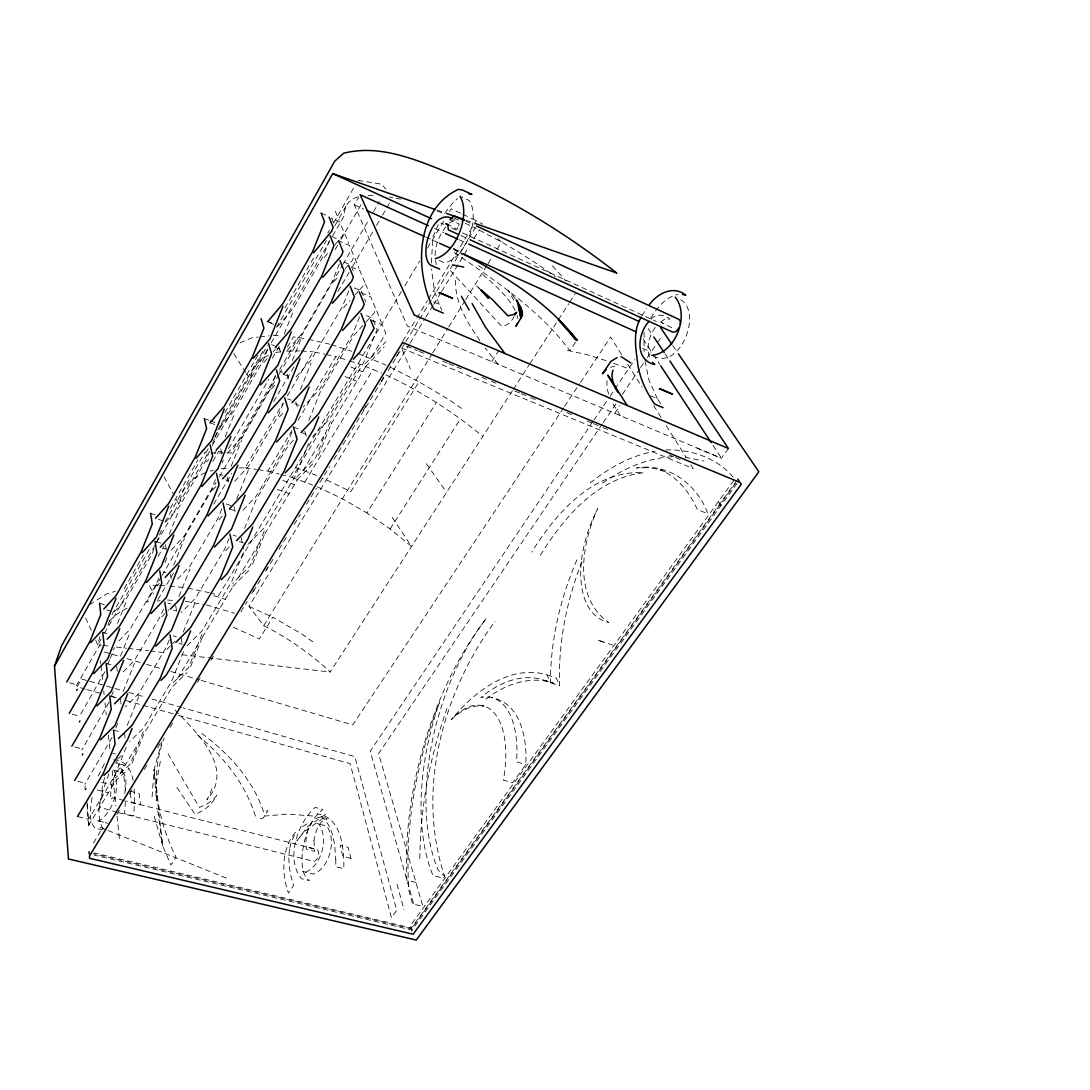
<?xml version="1.0" encoding="UTF-8"?>
<svg xmlns="http://www.w3.org/2000/svg" width="1090" height="1090" viewBox="0 0 1090 1090"><rect width="100%" height="100%" fill="white"/><g stroke="black" fill="none" stroke-linecap="round" stroke-linejoin="round"><path stroke-width="0.75" stroke-dasharray="5 3.75" d="M152.082 796.94L154.072 769.663L161.811 741.881M481.276 705.394L484.001 706.129C471.643 704.317 460.171 711.089 451.573 719.359A79.584 39.567 -74.7 0 1 494.383 713.214A79.584 39.567 -74.7 0 1 503.403 780.058L512.627 782.729L525.775 764.621C527.274 739.224 521.17 703.105 491.386 697.505M431.313 263.031L432.962 236.83L438.275 224.608M419.827 858.579C420.209 807.486 429.964 756.651 446.982 708.541M455.552 280.321C454.721 304.205 469.231 325.202 482.202 344.045M644.095 332.341L644.027 351.607M125.391 801.477L124.546 813.671L133.689 815.947L134.601 800.837L134.084 787.648M606.994 380.601L606.912 388.299L609.869 397.864M124.751 793.425C125.595 786.721 127.639 778.601 123.197 772.755L112.447 769.772L114.355 770.439C120.677 786.844 113.769 811.151 99.067 821.097L96.302 820.429L106.507 822.923M92.064 797.662C90.783 807.486 87.636 820.089 95.062 828.155L102.501 829.967M160.325 761.365L156.252 783.901L156.483 800.564L154.072 769.663L162.696 845.908L170.926 865.092L176.021 857.081C157.941 820.688 149.03 777.143 164.14 738.08M457.664 227.606L457.16 229.418L448.494 224.772M104.626 777.538L102.296 786.312L101.901 797.349L99.749 803.494L99.803 807.349L117.134 812.282M211.746 788.738L209.934 794.61L206.855 799.869C236.407 767.006 193.639 729.714 172.779 707.737M581.978 561.731C566.432 601.026 558.053 643.427 559.633 685.746L550.477 682.762A181.512 93.985 -76.2 0 0 480.84 697.545A86.546 43.314 -74.7 0 1 516.537 761.869L525.775 764.621M107.815 625.265L110.921 617.499M117.529 623.412L126.277 601.517M104.872 671.712L78.984 717.193M107.869 664.205L109.668 659.695M110.267 658.197L114.464 647.692M154.099 548.611L151.673 554.646L126.304 598.792L113.987 612.158L106.725 609.937M156.51 542.561L158.936 536.525M159.535 535.013L162.56 527.451M120.513 656.085L130.241 631.778M169.277 534.223L179.073 509.752M108.973 702.328L81.832 749.975M111.425 696.183L113.891 690.052M158.745 577.986L156.279 584.172L130.255 628.957L117.611 642.283M164.944 562.535L167.41 556.363M209.512 451.219L205.765 460.552L179.019 507.095L165.789 521.824L158.445 519.358M212.618 443.439L214.498 438.78M215.112 437.213L216.992 432.553M123.184 691.442L134.383 663.483M173.732 565.26L184.387 538.664M225.289 436.586L234.759 412.96M112.011 737.535L84.816 784.296M115.785 728.12L117.679 723.419M163.5 609.119L161.088 615.101L134.397 660.54L121.399 673.811M215.425 479.586L211.801 488.633L184.319 535.912L170.721 550.654M222.074 462.991L223.286 459.966M267.731 349.086L262.867 361.24L234.609 410.385L220.384 426.612M127.189 725.477L138.73 696.714M178.964 596.434L189.973 568.98M231.121 466.425L241.585 440.319M284.272 333.908L293.591 310.704M126.167 747.168L114.559 776.08L88.562 819.244L77.499 816.519M169.222 639.898L166.143 647.555L138.73 693.649L125.377 706.865M221.842 508.826L218.123 518.091L189.892 566.105L175.899 580.847M275.47 375.219L270.47 387.659L241.421 437.635L227.905 452.691M329.507 240.59L323.212 256.273L293.333 308.238L278.032 326.114L267.527 321.863M143.294 731.608L130.214 764.158L115.186 778.219M183.284 632.05L195.832 600.822M236.762 498.934L248.765 469.041M292.365 360.49L302.094 336.292M132.149 763.123L143.975 733.693L172.261 686.836L186.949 672.625M183.447 651.806L171.457 681.645L143.28 728.406L129.56 741.527M228.982 538.514L224.758 549.033L195.737 597.811L181.335 612.553M283.332 403.3L278.468 415.413L248.588 466.261L234.568 481.453M339.317 263.998L332.573 280.784L301.821 333.704L286.03 351.729M201.991 634.271L188.475 667.87L172.206 683.648M244.541 528.486L256.3 499.247L287.896 446.192L297.134 436.341M300.431 389.552L311.031 363.188M190.6 666.603L202.822 636.219M291.875 432.199L286.874 444.611L256.109 496.332L241.653 511.564M348.732 290.935L342.437 306.576L310.745 360.49L294.436 378.639M264.243 531.048L250.25 565.764L232.647 583.436M308.811 420.413L320.446 391.514L354.018 335.148L363.951 324.248M252.58 564.225L265.224 532.833M308.565 443.521L295.731 475.376L264.025 527.996L247.948 544.428L243.683 542.997M359.591 316.945L352.819 333.758L320.133 388.694L303.293 406.952M330.379 421.367L315.896 457.282L296.807 477.052M318.444 455.443L331.551 422.961M576.923 559.865C560.246 598.573 550.368 640.511 550.477 682.762L547.125 674.955A210.861 109.082 -76.7 0 0 451.573 719.359M98.25 776.012L105.185 762.019M108.959 773.764C102.773 790.877 93.004 813.63 103.986 830.335M458.399 225.78L459.326 224.049L449.925 219.73M641.901 315.937L646.82 308.197M650.73 318.266C656.929 307.966 665.609 296.848 678.062 294.491M335.298 211.256L338.963 219.853M124.233 588.614L143.499 554.96M170.299 508.158L197.93 459.885M224.976 412.66L257.989 355.013M284.94 307.939L315.16 255.155M327.763 233.151L329.439 230.222M333.635 222.891L354.631 186.227M111.957 614.515L150.624 547.057M164.903 522.137L205.192 451.873M217.755 429.951L220.275 425.563M221.107 424.105L263.085 350.898M276.588 327.327L326.414 240.44M334.862 225.712L346.675 205.084M208.231 448.685L205.697 453.113L209.103 453.086M214.989 436.913L267.363 345.612M101.166 638.999L97.8 644.871L101.166 645.266M104.545 633.127L155.965 543.597M156.797 542.125L208.967 451.287M212.305 445.442L267.827 348.786M271.192 342.928L329.33 241.694M332.695 235.835L344.495 215.289A178.692 51.721 32.4 0 1 358.229 196.84M76.259 685.855L100.362 643.931M728.447 448.521L721.471 458.222L407.374 326.087L354.345 204.893L358.515 197.644M158.064 556.418L163.963 546.199M212.863 461.465L218.817 451.151M272.377 358.31L280.007 345.08M335.08 249.651L337.614 245.25M341.007 239.378L361.335 204.143M228.655 448.576L268.699 379.456M287.433 347.097L293.401 336.81L306.712 338.935M275.47 376.758L231.216 452.963L226.093 452.99M279.721 369.428L298.456 337.178M161.211 576.951L146.66 601.966L151.156 601.544M162.056 575.479L215.956 482.761M219.376 476.875L278.372 375.396M279.217 373.938L342.097 265.783M342.941 264.325L369.238 219.09M373.475 211.801L379.415 201.582M157.995 599.527L173.419 573.122M213.695 504.193L231.693 473.387M273.672 401.515L294.245 366.308M337.941 291.507L349.086 272.446M352.506 266.573L373.08 231.366M376.5 225.507L381.636 216.706M382.495 215.234L389.348 203.503M238.751 467.91L245.073 467.855L283.005 403.245M287.324 395.902L313.184 351.838L324.534 354.195M258.112 469.695L267.881 471.071L291.984 430.482M298.006 420.331L335.884 356.553L348.078 360.422M84.72 787.43L85.647 785.876M401.365 291.589L218.709 595.44L212.509 593.355M404.867 285.771L419.705 261.069M427.566 248.002L445.905 217.496M449.393 211.678L451.151 208.776L461.465 213.654M280.825 474.477L292.161 477.475L360.272 364.292L381.418 373.012M88.413 825.743L115.567 781.067M120.023 773.682L139.03 742.195M177.452 678.566L197.59 645.212M202.413 637.2L233.315 586.025M238.315 577.741L259.692 542.343M264.816 533.855L297.638 479.491M302.952 470.689L325.665 433.057M331.115 424.024L366.049 366.172M371.704 356.798L385.846 333.363L382.249 324.67L370.586 319.806M304.737 482.148L372.998 369.537M93.508 842.924L100.58 831.288L100.212 827.365L106.493 829.885M402.728 341.17L415.998 319.384M416.884 317.939L427.512 300.499M428.397 299.055L476.207 220.616L482.788 224.186M363.433 410.14L366.976 404.336M116.834 814.516L120.377 808.712M129.247 794.174L132.803 788.356M144.33 769.472L147.872 763.654M157.628 747.672L160.298 743.312M170.054 727.33L173.596 721.512M197.549 682.285L201.091 676.468M210.847 660.486L214.403 654.668M251.654 593.641L254.311 589.281M265.837 570.383L267.609 567.481M381.146 381.473L384.688 375.669M396.215 356.771L399.771 350.966M240.917 611.803L247.13 601.625M253.343 591.448L261.328 578.368M265.756 571.106L274.625 556.568M279.067 549.306L287.937 534.768M294.15 524.59L300.363 514.412M306.576 504.234L316.332 488.252M319.861 482.489L329.507 466.683M333.881 459.503L374.224 393.422M375.096 391.991L380.356 383.367M381.241 381.936L385.628 374.756C420.495 391.051 453.222 411.788 482.788 436.45M388.258 370.437L401.447 348.841M402.319 347.397L404.962 343.078M405.834 341.647L431.313 299.9M432.199 298.456L475.254 227.919L501.441 241.98A178.692 51.721 32.4 0 1 555.26 276.533M512.368 390.792L330.161 672.04A159.031 86.723 31.7 0 0 263.712 625.66L248.97 606.353L409.063 344.685M409.949 343.241L424.909 318.798M425.781 317.353L432.825 305.84M433.697 304.41L440.742 292.897M441.627 291.466L468.809 247.021M474.055 238.465L479.287 229.895M263.712 625.66L431.763 354.427M432.662 352.983L447.84 328.472M448.739 327.027L464.817 301.085M465.716 299.641L487.148 265.047M488.048 263.603L491.617 257.826M496.972 249.188L501.441 241.98L497.939 238.642M312.871 641.846L301.807 633.958L272.841 617.212L259.325 638.972L229.418 625.496M461.588 408.396L449.652 400.125L418.982 381.786L350.776 491.644L322.586 478.019M392.196 517.328L411.516 546.444L390.138 528.963L366.88 512.913L436.381 402.414M514.221 316.127C511.85 321.346 507.558 326.114 501.4 326.046L449.925 270.007M655.267 327.368C648.754 336.51 645.362 349.222 650.648 359.714M491.726 361.567L498.566 350.817M444.747 213.34L451.928 203.857L457.459 198.598M390.138 528.963L460.457 418.846M513.295 389.362L529.004 365.095M529.931 363.679L568.762 303.742M569.688 302.312L575.234 293.755M540.381 555.232C563.68 517.614 596.911 477.951 643.754 472.747C593.41 469.749 556.036 513.172 531.716 552.071M575.438 342.315L569.893 350.776C538.951 309.001 494.369 280.212 452.227 251.082M563.598 407.864L352.765 724.904L200.11 680.092M564.538 406.447L579.594 383.803M580.534 382.386L610.645 337.096L622.308 355.681M592.96 421.53L370.205 751.228L413.737 904.182M593.914 420.127L609.133 397.578M610.087 396.174L634.843 359.536M602.307 423.956L378.584 753.626L422.866 906.403L412.592 903.896L409.159 891.811A250.291 134.819 -74.8 0 1 439.543 702.26A177.752 92.786 -74 0 0 433.03 875.583L443.33 878.199L444.679 876.346C415.835 790.509 442.581 692.586 495.01 621.327M603.26 422.552L616.654 402.823M622.39 394.376L639.598 369.019M640.552 367.603L646.288 359.155M647.242 357.738L656.67 343.854M657.597 342.492L662.27 335.611M614.678 413.301L619.869 405.657M445.769 226.775C439.42 235.236 434.733 245.686 435.128 256.45M733.734 480.499L410.453 925.587L412.197 931.841M736.854 480.445L411.407 927.985L94.013 852.925M735.518 483.374L411.475 928.871L93.536 853.77M737.085 483.401L411.993 930.056L94.203 855.105M324.261 257.39L329.589 251.122M334.903 244.841L342.355 236.067L343.936 232.116L339.658 221.788L332.069 218.422M263.766 362.548L266.914 358.91M273.209 351.661L275.307 349.236M333.676 281.983L338.023 276.983M345.04 268.876L352.37 260.442L354.005 256.423L349.495 245.536L338.622 240.781M206.541 462.01L208.762 459.503M214.335 453.236L216.569 450.729M271.41 389.035L276.819 382.958M343.582 307.87L350.026 300.622M355.394 294.586L358.61 290.962M359.686 289.749L362.902 286.125L364.578 281.983L359.836 270.524L352.887 267.527M212.591 490.173L219.472 482.625M279.449 416.884L285.035 410.767M366.008 322L374.02 313.212L375.737 308.947L370.736 296.875L359.359 292.038M156.946 585.848L159.249 583.409M218.954 519.726L223.368 515.025M365.027 363.924L385.765 341.81M365.436 366.812L384.171 346.892M312.612 436.79L330.038 418.424L363.774 362.439L377.086 329.466L372.467 318.144L363.828 314.519M161.797 616.885L168.868 609.555M225.63 550.777L230.181 546.063M297.079 480.063L314.329 462.242M166.879 649.449L171.389 644.926M172.506 643.795L174.768 641.519M232.81 586.529L248.711 570.615M187.03 645.839L201.882 631.137L231.748 581.583L244.146 550.763L243.029 545.913M117.625 759.171L121.29 755.629M115.131 781.462L128.715 768.804M651.071 319.302C656.044 313.184 664.232 314.656 669.941 318.989L664.341 319.438L659.191 323.008M449.57 222.987L454.053 220.507L456.315 220.561L453.644 219.335M590.085 482.952C609.038 467.828 630.919 455.525 655.008 451.192M485.854 699.126C504.684 684.466 530.394 674.914 553.911 683.348L545.095 680.487M323.485 818.031L304.205 831.656L296.916 840.84L307.625 826.588L326.251 813.93M602.538 483.115C623.507 468.577 647.964 457.337 673.852 456.819M89.571 604.678L106.302 594.091L115.267 591.352M302.625 826.588L307.707 823.372M205.52 472.501L192.984 479.082L183.406 489.887L178.719 503.962L174.863 496.795M239.977 342.887L251.967 337.791L258.153 337.069M268.413 355.517L262.526 357.983L253.793 367.098L250.141 379.593L246.517 373.856M305.731 872.177C321.877 865.147 328.635 838.578 319.057 824.163L316.7 823.372L326.918 826.22C336.606 840.553 329.848 867.204 313.661 874.125L302.325 871.346M610.536 367.289L614.596 366.226M260.387 818.794L263.058 818.208L268.004 810.688L265.429 811.11M210.111 471.098L213.313 470.417M221.311 468.727L229.254 468.005M275.784 352.424L280.443 351.866M286.67 351.13L299.655 350.885M259.706 336.892L268.985 335.802M157.137 600.999L160.094 600.713M210.792 453.072L222.701 453.004M665.854 449.952C690.896 449.107 717.847 457.964 733.802 478.019M368.052 195.369L374.606 195.532M357.983 180.368L381.772 184.265L385.778 189.129M167.478 600.031L175.64 600.604M185.423 601.298L204.797 604.623M301.344 351.007L313.184 351.838M273.277 335.311L281.656 335.924M157.9 585.167L149.398 585.385L153.622 593.9M159.562 585.303L167.86 585.93M169.522 586.052L186.104 587.755M102.855 645.457L109.586 646.247M116.317 647.038L126.426 648.223M128.102 648.414L148.308 650.771M149.998 650.975L166.838 652.937M181.989 654.708L330.161 672.04M685.024 457.228L703.69 461.002M245.073 467.855L256.477 469.463M312.666 816.001L287.91 814.053L264.829 816.056C254.719 780.835 228.396 752.7 199.306 731.635M567.495 350.421L586.583 354.563L607.498 361.09M389.457 197.004L392.781 197.631M396.065 198.257L400.984 199.184M206.405 604.95L234.527 613.193M326.155 354.536L335.884 356.553M308.361 339.29L329.684 344.168M187.753 588.096L209.212 592.66M105.212 822.609L107.992 823.291M118.769 812.69L314.22 861.441C318.198 859.738 319.792 853.17 317.49 849.587L125.977 801.027M415.917 882.464L406.911 880.202A239.568 128.143 -74.8 0 1 486.399 618.398A176.035 92.187 -73.9 0 0 438.275 870.215L444.679 876.346M124.328 800.605L112.815 797.689L110.744 799.583C110.24 787.729 112.815 771.025 124.219 765.248L115.404 762.932M309.029 847.679L316.904 849.669M77.69 781.298L85.415 783.274M97.146 789.977L108.292 792.812M101.67 782.429L112.829 785.304M130.064 791.19L139.152 793.52L140.542 804.829L131.386 802.513L130.255 792.812M267.881 471.071L279.217 474.055M74.869 746.963L82.418 748.966M113.523 759.866C125.214 759.757 131.822 770.289 133.035 780.658M112.542 753.299L115.458 754.076M72.172 714.182L79.556 716.198M113.51 730.041L121.358 732.18M69.583 682.844L76.818 684.874M109.749 695.938L115.894 697.668M85.293 689.071L77.131 686.768L81.587 679.016L88.127 680.869M86.927 689.534L101.642 693.676M111.453 696.428L116.358 697.818M126.167 700.57L176.839 714.849M178.474 715.312L350.108 763.64L391.446 917.617L396.746 910.245L354.809 756.637L183.025 707.832M89.775 681.332L122.489 690.624M129.029 692.491L145.392 697.137M151.946 699.003L181.39 707.369M106.166 663.401L113.673 665.581M104.286 651.97L110.785 653.877M112.406 654.354L120.527 656.725M127.026 658.632L144.888 663.878M146.51 664.355L162.751 669.124M170.871 671.508L198.475 679.615M102.746 632.35L107.147 633.672M603.247 641.846L597.443 640.116L612.553 645.062M179.005 643.413L182.221 644.381M173.215 635.811L176.389 636.778M99.531 603.247L105.294 605.018M173.487 610.1L176.621 611.081M167.901 603.07L171.007 604.051M349.604 360.913L360.272 364.292M213.695 595.617L225.126 599.268M331.278 344.672L351.825 351.307M162.832 571.896L165.871 572.877M163.227 548.188L166.225 549.169M547.125 674.955L556.254 677.939L559.633 685.746M156.524 541.676L160.979 543.147M239.418 541.553L242.266 542.52M150.583 513.349L154.944 514.821M233.124 535.108L236.339 536.198M226.148 503.948L230.876 505.583M229.418 508.894L235.767 511.101M437.063 210.125L445.074 212.931M465.934 220.234L473.959 223.041M225.725 479.873L228.832 480.963M219.526 474.314L222.592 475.404M277.351 489.465L288.918 493.593M282.746 480.472L294.327 484.628M613.561 363.27L627.172 368.188M219.199 451.192L222.224 452.296M204.361 418.628L208.776 420.263M210.247 420.808L214.662 422.43L215.329 425.332M210.002 422.784L215.943 424.977M292.161 477.475L312.544 485.05M293.428 427.035L299.123 429.174M301.099 432.457L306.862 434.624M295.608 467.528L317.026 475.649M287.869 398.94L291.044 400.153M294.859 403.722L299.082 405.344M437.349 211.106L444.993 214.103M279.49 371.091L282.596 372.303M283.454 374.347L289.736 376.799M275.293 347.451L281.438 349.89M345.053 376.568L356.743 381.214M271.533 344.617L274.571 345.816M350.803 366.989L362.507 371.676M108.073 830.525L227.565 878.581M267.064 321.1L271.519 322.899L272.5 326.06M401.542 348.051L693.172 468.564L690.488 464.286M406.447 346.116L417.456 350.68M419.023 351.334L426.899 354.591M442.622 361.103L447.336 363.065M448.917 363.719L463.073 369.578M481.944 377.399L489.805 380.669M491.386 381.309L499.247 384.579M514.971 391.092L519.685 393.054M521.265 393.694L529.127 396.964M530.694 397.605L535.422 399.567M566.882 412.606L571.596 414.554M587.319 421.081L592.047 423.029M593.614 423.683L601.476 426.939M603.056 427.593L607.77 429.555M669.11 454.98L673.824 456.928M675.405 457.582L680.119 459.544M357.847 353.378L386.146 365.218M696.96 448.099L720.681 458.072M354.359 287.923L359.986 290.322M344.018 262.131L349.508 264.516M433.684 301.984L439.147 304.342L441.954 310.2M650.43 395.711L657.365 398.708L661.426 405.099M331.701 236.557L339.372 239.923M439.284 260.537L444.679 262.935C465.934 257.69 480.54 218.695 469.368 200.615L461.329 196.854M653.278 355.967C680.187 370.981 703.881 310.623 679.302 299.041M321.087 213.068L327.095 215.738M642.46 348.269L651.071 352.111M354.345 204.893L363.638 209.076M425.577 236.993L437.976 242.579M453.467 249.555L461.206 253.043M434.569 228.546L443.862 232.77M459.367 239.814L467.119 243.343M248.97 606.353L272.841 617.212M440.851 223L443.943 224.417M451.669 227.946L456.301 230.058M462.473 232.879L656.384 321.509M460.811 235.535L468.55 239.064M465.703 221.038L473.428 224.595M453.876 217.918L462.473 221.938M465.307 223.259L475.254 227.919M462.937 214.349L476.207 220.616M317.217 486.794L342.355 498.73L366.88 512.913M390.247 367.167L418.982 381.786M453.753 248.561L462.61 253.629M453.658 248.656L461.915 254.311M478.428 265.619L485.322 270.334M197.29 734.892C223.859 756.692 246.449 784.991 256.109 818.399M482.693 274.557C495.814 285.784 509.63 297.625 516.728 313.757M480.349 289.245L476.276 285.689L479.954 289.136M671.699 327.709L661.099 322.204L663.51 323.962M115.99 761.297C124.192 768.927 124.71 781.203 125.473 791.653M552.398 265.837L565.969 280.975M498.062 364.237L485.132 348.023M515.379 298.728L508.158 290.308L515.284 302.911M426.354 463.7L446.6 492.298M672.707 345.435L677.462 352.424M620.333 415.671L612.498 403.286M648.169 328.553L652.896 335.611M665.173 353.964L668.947 359.605M176.907 787.457L195.069 814.216C204.321 810.933 212.209 804.311 216.747 795.55L212.168 800.428L206.351 804.42L199.375 807.431L166.525 751.269M643.045 338.963L652.392 353.16M653.319 354.591L659.859 364.523M713.064 445.442L721.471 458.222M718.46 501.523L721.784 506.782M233.846 353.76L245.618 372.426M627.69 364.251L642.051 387.114M653.714 405.698L661.78 418.56M666.263 425.7L686.005 457.132M657.365 398.708L648.932 380.124L644.681 359.182M164.045 476.725L174.087 495.364M85.66 617.948L91.737 631.41M95.77 640.389L97.8 644.871A159.031 86.723 31.7 0 1 100.048 636.655M439.147 304.342L434.447 290.907L431.463 269.08M402.183 349.563L410.453 369.129M344.781 233.887L348.759 243.506M354.863 258.262L359.06 268.399M365.504 283.945L369.919 294.627M376.718 311.031L381.377 322.313M331.605 217.741L334.576 225.03M351.47 266.56L353.255 270.92M361.389 290.921L365.763 301.658M279.122 347.642L280.498 352.125M287.256 374.129L288.7 378.843M295.812 401.992L298.033 409.227M304.819 431.327L306.699 437.417M435.278 260.578L436.45 264.529M397.005 884.222L404.077 909.7M517.137 315.392L517.954 318.689M89.067 824.98L87.936 820.266L87.023 801.722L89.039 824.708M220.725 448.821L221.829 453.604M227.21 477.038L228.546 482.897M234.009 506.673L235.781 514.357M241.176 537.833L242.661 544.292M154.194 816.138L162.696 845.908L157.519 809.325M165.435 544.605L166.28 549.646M170.435 574.335L171.212 578.954M175.667 605.509L176.757 611.967M181.172 638.236L182.18 644.272M116.671 666.453L117.243 671.277M120.499 698.962L121.085 704.017M124.505 733.039L125.241 739.32M100.484 660.676L100.852 664.055M101.029 665.745L102.651 680.964M103.727 691.115L104.081 694.494M104.981 702.941L106.234 714.781M108.387 735.069L110.008 750.274M112.161 770.562L115.935 806.069M117.011 816.178L119.655 841.003M109.286 621.232A159.031 86.723 31.7 0 1 127.121 608.179M335.774 859.22L335.774 866.686L343.854 868.703C343.963 848.769 342.151 817.282 316.986 813.849C333.213 821.969 334.793 843.197 335.774 859.22M302.189 854.151C301.875 863.171 301.276 874.834 309.533 880.679L301.603 878.744C285.144 859.152 297.475 822.909 315.133 807.418L322.913 809.475C309.192 819.789 304.287 837.883 302.189 854.151M581.229 562.522C578.954 584.758 583.164 616.272 608.888 622.54C572.509 597.524 581.692 543.324 597.729 508.635C589.063 525.434 583.273 543.706 581.229 562.522M313.92 840.717L314.601 851.358L306.74 849.383C303.565 837.147 310.023 810.143 327.409 819.012C318.007 820.634 315.5 832.746 313.92 840.717M289.559 849.205C287.746 861.386 289.79 873.799 293.619 885.407L288.4 893.064C281.343 873.063 281.452 848.919 295.703 831.983L290.921 843.006L289.559 849.205M646.506 467.637L636.437 468.019C668.075 462.392 697.614 484.546 707.846 513.771L697.3 509.548C689.847 492.748 677.735 477.12 660.458 469.736L665.609 471.847L656.262 468.904L646.506 467.637M350.98 858.416L342.887 856.372L340.148 845.336L348.187 847.393L350.98 858.416"/><path stroke-width="1.5" d="M680.337 324.152L680.283 321.168L679.07 319.438L476.521 226.025M613.043 370.15C609.991 377.849 614.474 385.928 618.194 392.536M678.416 353.828L758.844 471.793L416.257 940.071L68.452 858.988L54.5 666.044L61.571 645.73L334.793 161.102L343.704 153.213C384.13 142.954 424.446 163.704 461.37 177.861C516.742 203.244 568.817 235.549 616.777 273.059L475.567 223.614M116.031 598.342L104.122 628.153L90.702 642.623M119.764 628.63L107.583 659.096L93.808 673.525M168.705 506.223L156.442 536.907L142.013 552.889M123.674 660.349L111.194 691.51L97.051 705.87M173.8 535.135L161.225 566.528L146.414 582.51M224.281 409.036L211.624 440.646L196.118 458.291M127.762 693.608L114.981 725.504L100.457 739.769M179.128 565.465L166.252 597.593L151.02 613.561M230.876 436.381L217.905 468.741L201.936 486.44M282.991 306.345L269.925 338.949L253.221 358.406M132.067 728.529L127.802 739.156L108.85 770.78L104.027 775.331M184.741 597.306L171.539 630.211L155.843 646.138M237.797 465.103L224.499 498.253L208.054 515.992M291.262 331.905L277.855 365.3L260.633 384.893M190.627 630.797L186.227 641.765L166.13 675.255L160.925 680.378M245.087 495.31L231.434 529.277L214.471 547.057M299.954 358.774L286.193 393.013L268.426 412.715M252.744 527.11L248.179 538.446L226.856 573.994L221.229 579.73M309.11 387.086L294.981 422.184L276.615 442.009M318.757 416.925L314.029 428.656L291.357 466.452L285.239 472.869M516.224 299.859L520.87 307.285L522.382 311.767L522.423 315.514L515.979 326.223L517.709 322.872M641.152 317.299C632.105 331.796 636.069 349.767 638.018 365.75C640.443 379.647 646.588 392.577 654.668 404.063L663.047 407.66M54.5 666.044L332.75 173.596L435.455 209.566M66.694 682.027L90.184 640.92L100.77 614.406L99.531 603.247M76.654 690.406L77.213 689.425M69.215 713.378L93.263 671.726L104.095 644.626L102.746 632.35M79.393 721.948L79.965 720.953M679.206 327.586L676.018 331.578L672.789 332.178L470.09 239.773M71.845 746.173L96.492 703.963L107.583 676.263L106.166 663.401M82.254 754.948L82.854 753.939M74.611 780.508L99.885 737.753L111.235 709.413L109.749 695.938M85.265 789.501L85.865 788.492M77.499 816.519L103.427 773.192L115.063 744.184L113.51 730.041M515.011 314.86L516.619 312.34L513.635 314.506L507.872 315.828L492.857 300.063L481.385 290.131M449.925 219.73L454.08 215.902L464.149 220.316M649.081 321.359C637.596 333.172 634.394 360.231 654.79 364.523L652.406 362.193M313.607 252.798L331.619 231.339L333.213 227.388L329.044 217.073M267.527 321.863L282.76 303.878L312.585 251.681L324.561 221.815L321.087 213.068M322.776 277.364L341.388 255.687L343.023 251.654L338.622 240.781M210.002 422.784L224.145 406.461L252.349 357.111L263.944 328.158L261.123 318.689M275.293 347.451L291.003 329.33L321.7 276.165L334.003 245.55L330.161 235.89M332.436 303.211L351.675 281.329L353.351 277.16L348.718 265.728M155.502 518.377L168.664 503.566L195.369 456.833L206.609 428.738L204.361 418.628M216.161 450.102L230.726 433.711L259.706 383.517L271.601 353.855L268.494 343.404M283.454 374.347L299.682 356.089L331.305 301.93L343.936 270.524L339.889 260.36M342.601 330.447L362.52 308.375L364.237 304.096L359.359 292.038M103.823 609.051L116.071 595.617L141.387 551.308L152.287 524.018L150.583 513.349M160.216 547.207L173.746 532.37L201.159 484.914L212.673 456.151L210.207 445.006M222.633 478.769L237.634 462.31L267.459 411.243L279.667 380.86L276.383 369.878M292.052 402.646L308.811 384.266L341.429 329.071L354.4 296.848L350.135 286.139M353.337 359.196L359.986 352.029L374.102 328.485L370.586 319.806M107.229 639.19L119.791 625.796L145.76 580.834L156.919 552.93L155.039 541.185M165.162 577.414L179.073 562.59L207.236 514.357L219.035 484.927L216.447 473.224M229.418 508.894L244.896 492.394L275.606 440.442L288.142 409.281L284.681 397.714M301.099 432.457L318.43 413.982L352.111 357.724L365.45 324.643L360.954 313.321M649.463 304.546C657.624 293.305 673.388 285.062 685.801 295.199L682.504 294.436M110.785 670.745L123.701 657.393L150.338 611.79L161.77 583.232L159.794 570.915M170.34 609.119L184.66 594.309L213.626 545.313L225.725 515.161L223.014 502.858M236.571 540.599L252.553 524.058L284.19 471.193L297.066 439.229L293.428 427.035M114.532 703.827L127.789 690.529L155.148 644.258L166.865 615.033L164.794 602.102M175.79 642.432L190.546 627.649L220.344 577.877L232.77 546.962L229.908 534.018M118.442 738.529L132.081 725.327L160.189 678.361L172.206 648.441L170.04 634.843M606.231 369.619L602.429 373.761L610.959 361.294L617.022 357.629M435.237 258.725C456.397 253.262 470.948 214.403 459.98 196.227M651.902 355.354C675.609 353.037 689.997 315.16 675.228 297.12M469.109 193.966L471.902 194.429L462.528 190.028L458.372 189.347C415.249 209.553 414.227 271.287 433.711 308.988L443.357 313.13M452.963 265.034L463.7 267.036M446.682 213.49L464.34 219.676M439.638 269.135L430.209 264.965C418.151 254.256 433.166 207.332 452.309 218.722M366.731 210.479L424.037 236.298M439.529 243.274L450.361 248.152M462.76 253.738L636.219 331.891M428.37 225.725L360.177 194.742L414.159 314.942L728.447 448.521L669.887 361.022M445.415 233.478L457.814 239.119M468.659 244.037L639.149 321.509M332.75 173.596L431.586 218.763M457.718 234.118L448.426 229.895L447.758 225.126L445.824 223.545L448.494 224.772M462.61 253.629C505.161 276.192 547.235 301.671 577.196 340.284L558.312 319.615L572.441 334.916M621.055 356.621L630.769 362.861M481.167 290.294L488.524 298.306L481.371 290.376M481.467 290.362L484.846 293.755M504.915 353.514L485.431 327.095L472.093 303.565M575.629 339.862L564.688 326.51L566.582 329.275M627.254 405.521L607.743 375.083L618.057 392.359M660.69 327.817L671.753 344.045M653.837 337.028L664.232 352.547M737.848 479.069L738.993 480.799M660.785 365.94L711.198 442.608M461.411 296.33L469.122 310.01M522.423 315.514L517.3 301.003L520.966 318.43L518.445 305.513M89.053 851.753L89.244 853.933M402.632 342.437L89.434 856.113L89.625 858.307L413.151 934.225L741.268 484.26L740.124 482.529L402.632 342.437M442.853 294.068L439.011 292.583L452.5 298.265L442.853 294.068M664.014 390.52L659.382 388.667L672.394 394.158L664.014 390.52"/></g></svg>
